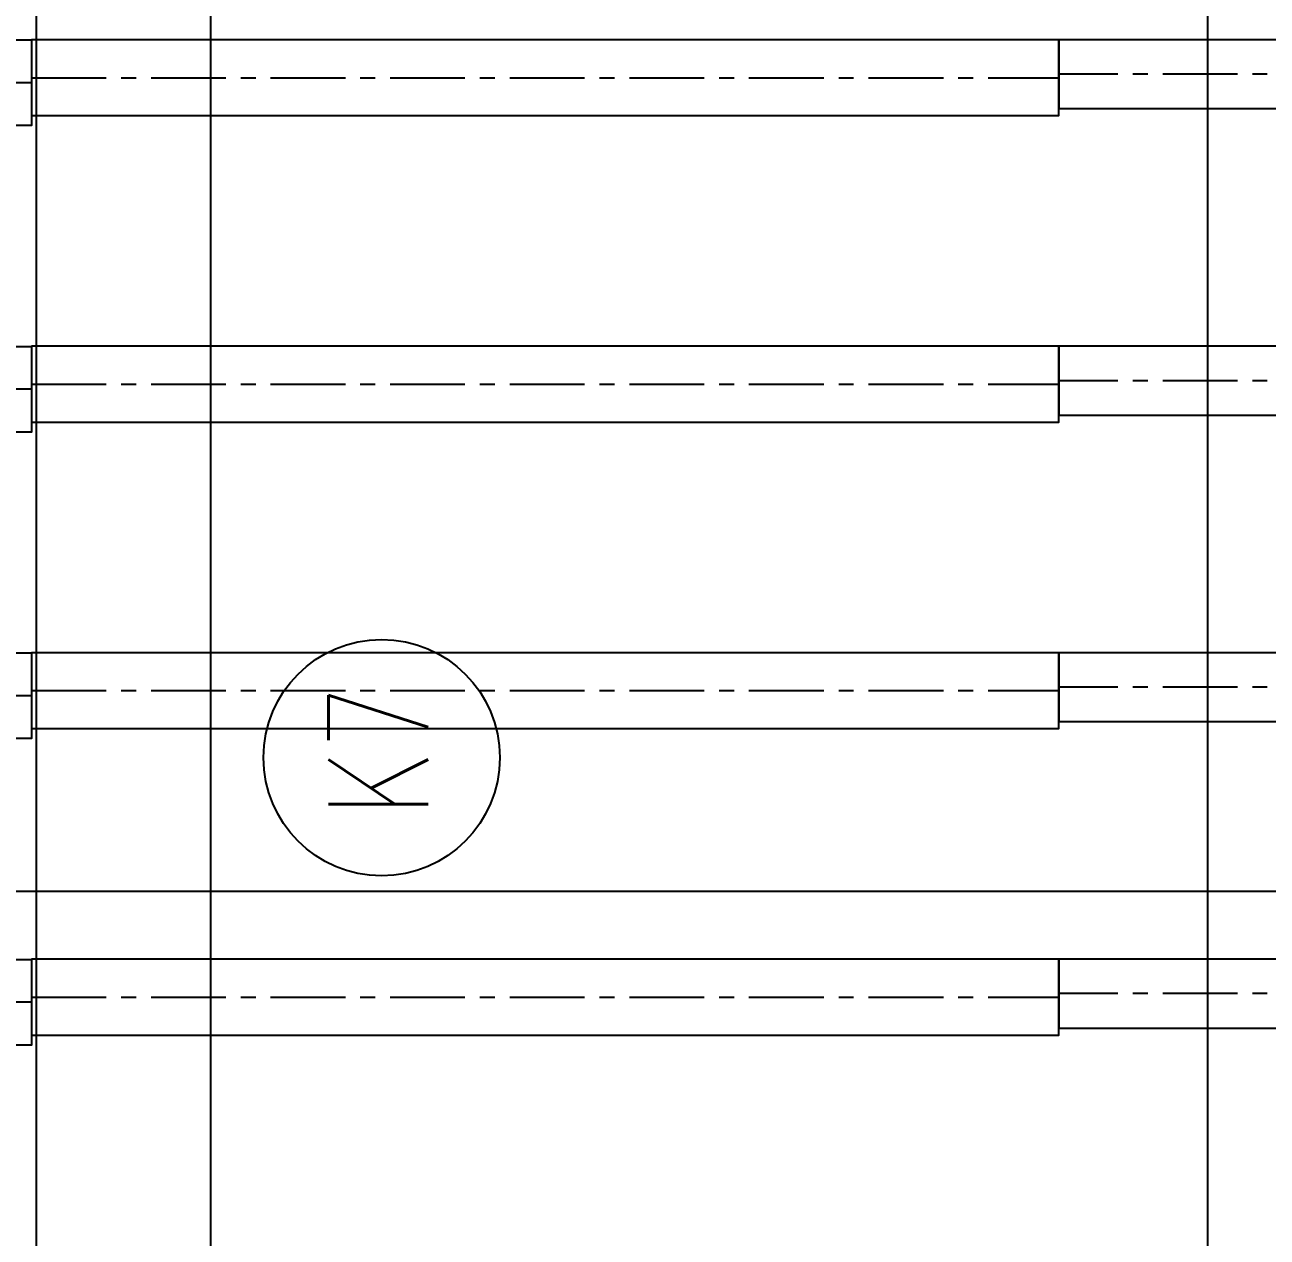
# Model space of a CAD drawing. Extents: x -40736 to 716455, y -65544 to 37405.
# Drawn here: x 341205 to 342451, y -35991 to -34774 of the extents above; entities that cross this region are included whole.
import ezdxf

# ---------------------------------------------------------------- set-up
doc = ezdxf.new("R2010")
doc.units = 0
doc.header["$LTSCALE"] = 600
doc.header["$MEASUREMENT"] = 0
doc.linetypes.add('CENTER', pattern=[2, 1.25, -0.25, 0.25, -0.25])
doc.linetypes.add('PHANTOM', pattern=[2.5, 1.25, -0.25, 0.25, -0.25, 0.25, -0.25])
doc.layers.get('0').update_dxf_attribs({"linetype": 'CONTINUOUS'})
for name, color, linetype in [('0-架台', 232, 'CONTINUOUS'), ('001', 7, 'CONTINUOUS'), ('底圖', 253, 'CONTINUOUS'), ('規劃圖', 253, 'CONTINUOUS')]:
    doc.layers.add(name, color=color, linetype=linetype)
doc.styles.get("Standard").update_dxf_attribs({"font": 'txt.shx', "width": 0.75, "bigfont": 'chineset.shx'})

# ---------------------------------------------------------------- blocks, each defined once
blk = doc.blocks.new('platform')
at = {"layer": '0-架台'}
blk.add_line((3250, -10894), (3250, 147292), dxfattribs=at)
blk = doc.blocks.new('1U0032-ASY-C01-NHX-1-110')
at = {"layer": '001', "color": 10, "linetype": 'PHANTOM'}
for p, q in [((163783.108773, 103022.144581), (163489.057457, 102213.977629)), ((163782.960978, 103022.198374), (166477.818782, 102041.350355)), ((163488.737644, 102214.094031), (164040.800522, 102013.159575)), ((166472.289792, 102026.159575), (164005.083312, 102026.159575)), ((164033.087842, 102015.966765), (164043.348452, 102044.157535)), ((166467.558172, 102013.159575), (164040.800522, 102013.159575)), ((166467.558172, 102013.159575), (166477.818782, 102041.350355))]:
    blk.add_line(p, q, dxfattribs=at)
at = {"layer": '001', "color": 2, "linetype": 'CENTER'}
blk.add_line((163635.809541, 102618.160683), (165619.491272, 101896.159575), dxfattribs=at)
blk.add_arc((164080.592397, 103839.704055), 1300, 190.120183, 249.992652, dxfattribs=at)
at = {"layer": '001', "color": 10, "linetype": 'PHANTOM'}
for radius, end in [(870, 249.994821), (1730, 249.994364)]:
    blk.add_arc((164080.592397, 103839.704055), radius, 190.120183, end, dxfattribs=at)
blk = doc.blocks.new('A$C57F237C1')
blk.add_line((3661, 41), (3661, 716))
blk.add_lwpolyline([(3231, 716), (4091, 716), (4091, 41), (3231, 41)], close=True)
for radius in [1730, 1300, 870]:
    blk.add_arc((2361, 716), radius, 0, 69.9944)
at = {"layer": '001', "color": 0, "linetype": 'ByBlock', "rotation": 180}
blk.add_blockref('1U0032-ASY-C01-NHX-1-110', (166442, 104556), dxfattribs=at)
blk = doc.blocks.new('A$C3EFB54C0')
at = {"color": 2, "linetype": 'CENTER'}
for p, q in [((380, 19301), (380, 8992)), ((415, 0), (415, 8992))]:
    blk.add_line(p, q, dxfattribs=at)
at = {"color": 3}
for points in [[(760, 19301), (0, 19301), (0, 8992), (760, 8992)], [(760, 8992), (70, 8992), (70, 0), (760, 0)]]:
    blk.add_lwpolyline(points, close=True, dxfattribs=at)
blk = doc.blocks.new('A$C674754AC')
for name, p in [('A$C57F237C1', (170950.00816, 20322.21979)), ('A$C57F237C1', (174026.93123, 20322.21979)), ('A$C57F237C1', (177103.85431, 20322.21979)), ('A$C57F237C1', (180180.77738, 20322.21979)), ('A$C3EFB54C0', (174281.48811, 1062.25498)), ('A$C3EFB54C0', (177358.41118, 1062.25498)), ('A$C3EFB54C0', (180435.33426, 1062.25498)), ('A$C3EFB54C0', (183512.25733, 1062.25498))]:
    blk.add_blockref(name, p)
blk = doc.blocks.new('A$C1C6605B1')
at = {"layer": '規劃圖'}
blk.add_circle((-2606.42059, 18918.64631), 118.62868, dxfattribs=at)
at = {"layer": '規劃圖', "xscale": 0.09999999997671694, "yscale": 0.09999999997671694, "zscale": 0.09999999997671694}
blk.add_blockref('platform', (-3277.72048, 4973.90789), dxfattribs=at)
at = {"layer": '規劃圖', "xscale": 0.09999999997671694, "yscale": 0.09999999997671694, "zscale": 0.09999999997671694, "rotation": 90}
blk.add_blockref('A$C674754AC', (-921.49505, 1211.99993), dxfattribs=at)
at = {"layer": '規劃圖', "width": 0.75}
blk.add_text('K7', height=100, rotation=90, dxfattribs=at).set_placement((-2559.84792, 18859.04069))

msp = doc.modelspace()

# ---------------------------------------------------------------- linework, layer by layer
at = {"layer": '底圖', "color": 253}
for p, q in [((341391.28957, -49643.31765), (341391.28957, -33643.31825)), ((342391.28957, -33643.31825), (342391.28957, -49643.31765)), ((335391.29017, -35643.31885), (360391.29137, -35643.31885))]:
    msp.add_line(p, q, dxfattribs=at)

# ---------------------------------------------------------------- block references
msp.add_blockref('A$C1C6605B1', (344169.01004, -54427.7968), dxfattribs=at)

doc.saveas('drawing.dxf')
